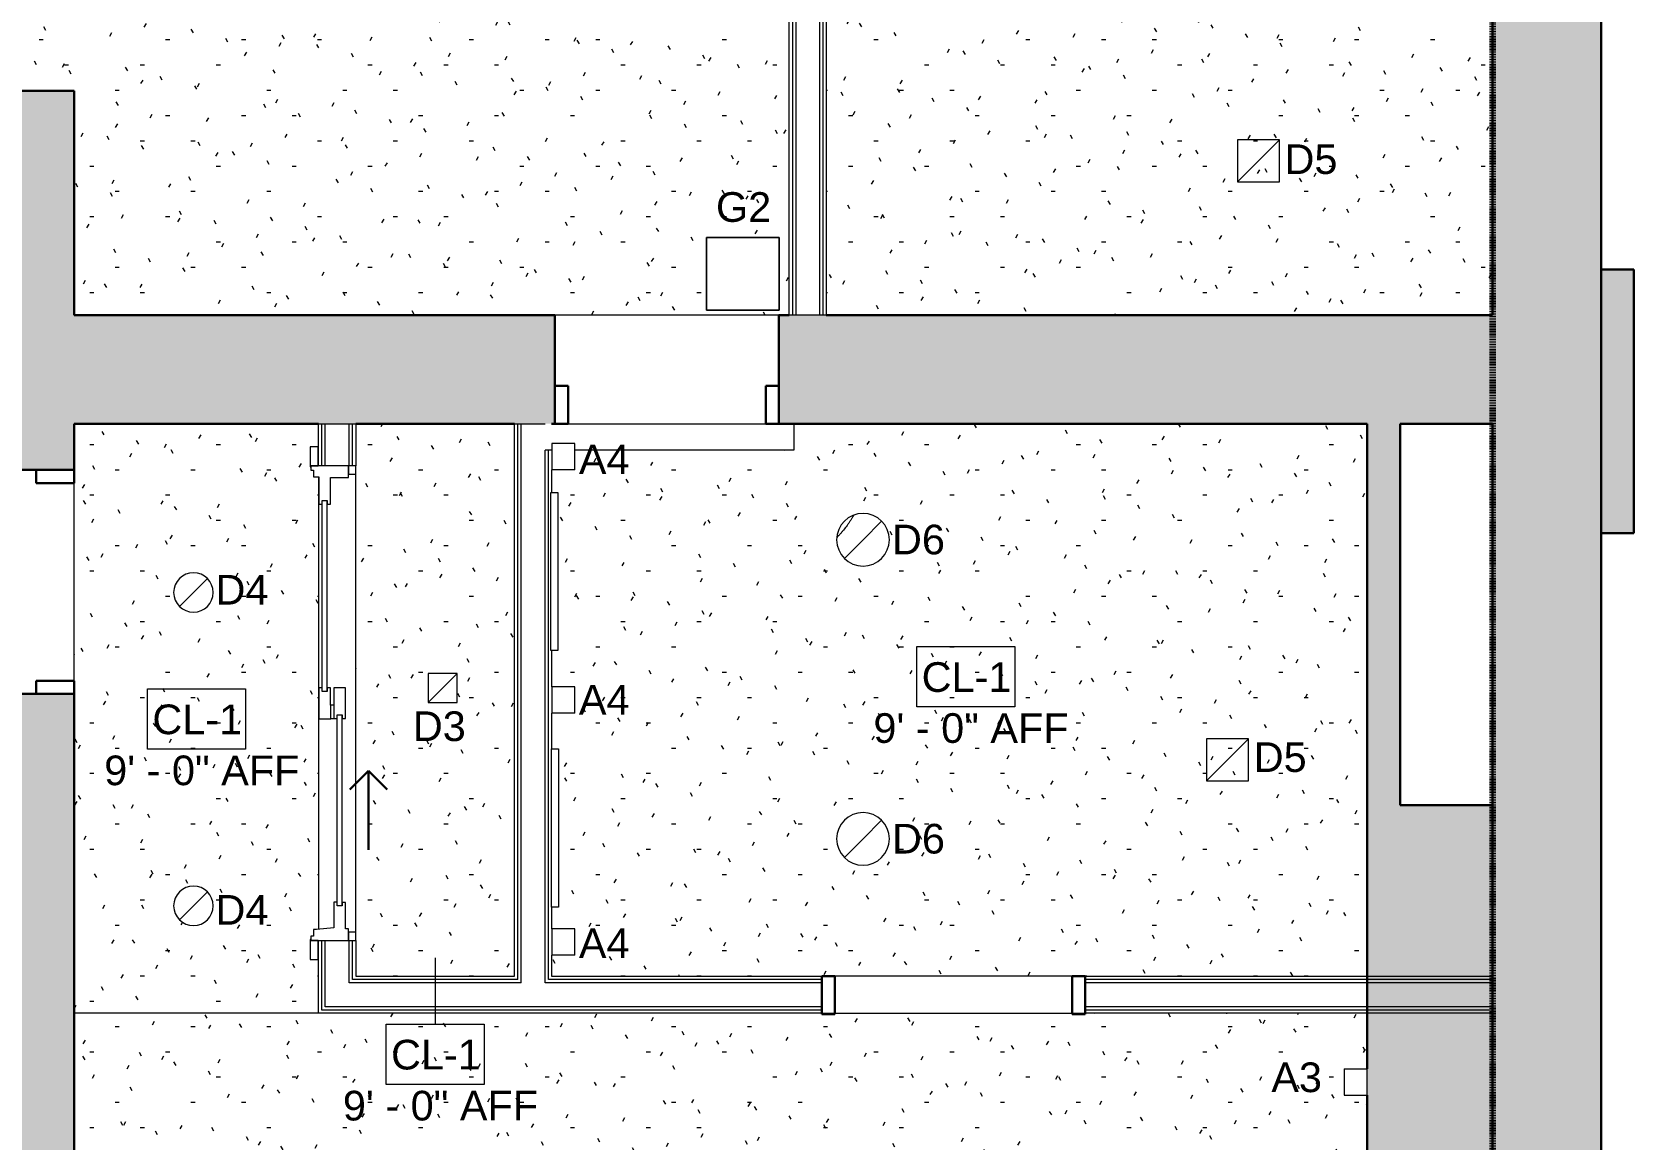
# Model space of a CAD drawing. Header units: inches. Extents: x -1176 to 1507, y -2527 to 978.
# Drawn here: x -219.9 to 23.2, y 205.5 to 373.6 of the extents above; entities that cross this region are included whole.
import ezdxf

# ---------------------------------------------------------------- set-up
doc = ezdxf.new("R2010")
doc.units = ezdxf.units.IN
doc.header["$MEASUREMENT"] = 0
doc.linetypes.add('Dash', pattern=[0.25, 0.125, -0.125])
for name, color, linetype, lineweight in [('A-ANNO-MATC', 214, 'Dash', 140), ('A-CLNG', 13, 'Continuous', 18), ('A-CLNG-IDEN', 151, 'Continuous', 9), ('A-CLNG-PATT', 13, 'Continuous', 18), ('A-DETL-GENF', 92, 'Continuous', 18), ('A-DOOR', 31, 'Continuous', 18), ('A-DOOR-FRAM', 31, 'Continuous', 30), ('A-DOOR-GLAZ', 31, 'Continuous', 9), ('A-DOOR-OPNG', 31, 'Continuous', 30), ('A-WALL', 113, 'Continuous', 18), ('A-WALL-PATT', 111, 'Continuous', 18), ('E-LITE-EQPM', 33, 'Continuous', 9), ('E-LITE-EQPM-IDEN', 33, 'Continuous', 9), ('I-WALL', 2, 'Continuous', 18), ('P-SANR-FIXT', 6, 'Continuous', 9), ('Q-SPCQ', 91, 'Continuous', 9)]:
    doc.layers.add(name, color=color, linetype=linetype, lineweight=lineweight)
doc.styles.add('Arial', font='arial.ttf', dxfattribs={"height": 4.5})
doc.styles.add('Swis721 Lt BT', font='swissl.ttf', dxfattribs={"height": 4.5})
pattern_1 = [(0, (0, 0), (15.36, 3.84), [0.634, -10.886, 0.634, -10.886, -61.44]), (0, (0, 0), (15.36, 3.84), [-23.04, 0.634, -22.406, 0.634, -10.886, -26.88]), (0, (0, 0), (15.36, 3.84), [-57.6, 0.634, -7.046, 0.634, -18.566]), (120, (5.76, 1.92), (-11.005538, 11.38215), [0.634, -10.886, 0.634, -10.886, -61.44]), (120, (5.76, 1.92), (-11.005538, 11.38215), [-23.04, 0.634, -22.406, 0.634, -10.886, -26.88]), (120, (5.76, 1.92), (-11.005538, 11.38215), [-57.6, 0.634, -7.046, 0.634, -18.566]), (240, (7.68, 9.6), (-4.354462, -15.22215), [0.634, -10.886, 0.634, -10.886, -61.44]), (240, (7.68, 9.6), (-4.354462, -15.22215), [-23.04, 0.634, -22.406, 0.634, -10.886, -26.88]), (240, (7.68, 9.6), (-4.354462, -15.22215), [-57.6, 0.634, -7.046, 0.634, -18.566])]

# ---------------------------------------------------------------- blocks, each defined once
blk = doc.blocks.new('Single Flush - D2 2_6_ X 8_-8253017-2nd Floor RCP')
at = {"layer": 'A-DOOR-FRAM', "color": 8}
for p, q in [((-17, 1.25), (-17, 7)), ((-17, 7), (-15, 7)), ((-15, 1.25), (-15, 7)), ((15.000004, 1.25), (15.000004, 7)), ((15.000004, 7), (17.000004, 7)), ((17.000004, 1.25), (17.000004, 7)), ((-17, 1.25), (-15, 1.25)), ((15.000004, 1.25), (17.000004, 1.25))]:
    blk.add_line(p, q, dxfattribs=at)
blk = doc.blocks.new('Single Flush - D2 2_6_ X 8_-8253018-2nd Floor RCP')
at = {"layer": 'A-DOOR-FRAM', "color": 8}
for p, q in [((-17, 2.5), (-17, 8.25)), ((-17, 8.25), (-15, 8.25)), ((-15, 2.5), (-15, 8.25)), ((15.000004, 2.5), (15.000004, 8.25)), ((15.000004, 8.25), (17.000004, 8.25)), ((17.000004, 2.5), (17.000004, 8.25)), ((-17, 2.5), (-15, 2.5)), ((15.000004, 2.5), (17.000004, 2.5))]:
    blk.add_line(p, q, dxfattribs=at)
blk = doc.blocks.new('Door-Sliding-JELD-WEN-2_Panel-Stationary_Active-Wide_Stile-EpicVue - D6 6_ X 8_-8222146-2nd Floor RCP')
at = {"layer": 'A-DETL-GENF', "lineweight": 9}
for p, q in [((-35.86, 4.12), (-38.91, 4.12)), ((-38.91, 4.12), (-38.91, 2.86)), ((-38.91, 2.86), (-36, 2.86)), ((-36, 2.86), (-36, 4.04)), ((-36, 4.04), (-35.86, 4.04)), ((-35.34, 4.01), (-36, 4.01)), ((-36, 4.01), (-36, -1.74)), ((-35.86, 4.04), (-35.86, 4.12)), ((-35.34, 3.61), (-35.34, 4.01)), ((-34.34, 3.61), (-35.34, 3.61)), ((-34.34, 3.12), (-34.34, 3.61)), ((-34.11, 0.52), (-34.34, 3.12)), ((2.32, 2.8), (-2.37, 2.8)), ((-2.37, 2.8), (-2.37, 0.96)), ((2.32, 2.29), (2.32, 2.8)), ((30.2, 2.8), (30.2, 2.29)), ((34.33, 2.8), (30.2, 2.8)), ((35.34, 3.61), (34.33, 3.61)), ((34.33, 3.61), (34.33, 2.8)), ((36, 4.01), (35.34, 4.01)), ((35.34, 4.01), (35.34, 3.61)), ((35.86, 4.12), (35.86, 4.04)), ((38.91, 4.12), (35.86, 4.12)), ((35.86, 4.04), (36, 4.04)), ((36, 4.04), (36, 2.86)), ((36, -1.74), (36, 4.01)), ((36, 2.86), (38.91, 2.86)), ((38.91, 2.86), (38.91, 4.12)), ((-30.21, 0.52), (-34.11, 0.52)), ((-30.75, -0.74), (-30.75, 0.01)), ((-30.75, 0.01), (-30.21, 0.01)), ((-30.21, 0.01), (-30.21, 0.52)), ((-2.37, 0.96), (-2.32, 0.96)), ((-0.28, 1.01), (-2.32, 1.01)), ((-2.32, 1.01), (-2.32, 0.96)), ((-2.32, 0.96), (-2.32, 0.01)), ((-0.28, 0.52), (-2.32, 0.52)), ((-2.32, 0.01), (-1.78, 0.01)), ((-1.78, 0.01), (-1.78, -0.74)), ((-0.28, 0.52), (-0.28, 1.01)), ((-0.28, 1.01), (2.31, 1.01)), ((2.31, 0.52), (-0.28, 0.52)), ((1.78, 1.54), (1.78, 2.29)), ((1.78, 2.29), (2.32, 2.29)), ((2.31, 1.54), (1.78, 1.54)), ((2.31, 1.01), (2.31, 1.54)), ((2.31, -1.27), (2.31, 0.52)), ((30.2, 2.29), (30.75, 2.29)), ((30.75, 1.54), (30.21, 1.54)), ((30.21, 1.54), (30.21, 1.01)), ((30.21, 1.01), (34.25, 1.01)), ((30.75, 2.29), (30.75, 1.54)), ((34.25, 1.01), (34.25, -1.74)), ((-36, -1.74), (-34.25, -1.74)), ((-34.25, -1.74), (-34.25, -1.27)), ((-34.25, -1.27), (-30.22, -1.27)), ((-30.22, -0.74), (-30.75, -0.74)), ((-30.22, -1.27), (-30.22, -0.74)), ((-1.78, -0.74), (-2.31, -0.74)), ((-2.31, -0.74), (-2.31, -1.27)), ((-2.31, -1.27), (2.31, -1.27)), ((34.25, -1.74), (36, -1.74))]:
    blk.add_line(p, q, dxfattribs=at)
at = {"layer": 'A-DOOR-FRAM', "lineweight": 9}
for p, q in [((-34.75, -1.74), (-36, -1.74)), ((-36, -1.74), (-36, -2.81)), ((-34.75, -2.81), (-34.75, -1.74)), ((34.75, -1.74), (34.75, -2.81)), ((36, -1.74), (34.75, -1.74)), ((36, -2.81), (36, -1.74)), ((-36, -2.81), (-34.75, -2.81)), ((34.75, -2.81), (36, -2.81))]:
    blk.add_line(p, q, dxfattribs=at)
at = {"layer": 'A-DOOR-GLAZ'}
for p, q in [((-30.75, 0.01), (-1.78, 0.01)), ((1.78, 2.29), (30.75, 2.29)), ((1.78, 1.54), (30.75, 1.54)), ((-30.75, -0.74), (-1.78, -0.74))]:
    blk.add_line(p, q, dxfattribs=at)
at = {"layer": 'A-DOOR-OPNG'}
for p, q in [((-13.1, -1.92), (-10.27, -4.75)), ((-10.27, -4.75), (-22.27, -4.75)), ((-13.1, -7.58), (-10.27, -4.75))]:
    blk.add_line(p, q, dxfattribs=at)
blk = doc.blocks.new('Single Flush - D2 3_ X 8_-8252890-2nd Floor RCP')
at = {"layer": 'A-DOOR-FRAM'}
for p, q in [((-20, -2.9375), (-20, 2.8125)), ((-20, 2.8125), (-18, 2.8125)), ((-18, -2.9375), (-18, 2.8125)), ((18.000004, -2.9375), (18.000004, 2.8125)), ((18.000004, 2.8125), (20.000004, 2.8125)), ((20.000004, -2.9375), (20.000004, 2.8125)), ((-20, -2.9375), (-18, -2.9375)), ((18.000004, -2.9375), (20.000004, -2.9375))]:
    blk.add_line(p, q, dxfattribs=at)
blk = doc.blocks.new('Sconce Light - Sphere - Bedside Sconce-8114783-2nd Floor RCP')
at = {"layer": 'E-LITE-EQPM'}
for p, q in [((0, 13), (-2, 13)), ((-2, 13), (-2, 9.5)), ((2, 13), (0, 13)), ((2, 13), (2, 9.5)), ((-2, 9.5), (0, 9.5)), ((0, 9.5), (2, 9.5))]:
    blk.add_line(p, q, dxfattribs=at)
blk = doc.blocks.new('Lighting_Pendants_Elesi-Luce_Quid_02820 - Quid_02820-7182509-2nd Floor RCP')
at = {"layer": 'A-DETL-GENF', "lineweight": 9}
for p, q in [((5.51, 5.51), (-5.51, 5.51)), ((-5.51, 5.51), (-5.51, -5.51)), ((-5.51, -5.51), (-5.51, 5.51)), ((-5.51, 5.51), (5.51, 5.51)), ((5.51, -5.51), (5.51, 5.51)), ((5.51, 5.51), (5.51, -5.51)), ((-5.51, -5.51), (5.51, -5.51)), ((5.51, -5.51), (-5.51, -5.51))]:
    blk.add_line(p, q, dxfattribs=at)
blk = doc.blocks.new('L-Recessed Circular - Downlight - 8_-7245237-2nd Floor RCP')
at = {"layer": 'E-LITE-EQPM'}
for q in [(2.83, 2.83), (-2.83, -2.83)]:
    blk.add_line((0, 0), q, dxfattribs=at)
for start, end in [(360, 180), (180, 360)]:
    blk.add_arc((0, 0), 4, start, end, dxfattribs=at)
blk = doc.blocks.new('Sconce Light - Sphere - 60W - 120V-7960182-2nd Floor RCP')
at = {"layer": 'E-LITE-EQPM'}
for p, q in [((0, 6.3125), (-2, 6.3125)), ((-2, 6.3125), (-2, 2.8125)), ((2, 6.3125), (0, 6.3125)), ((2, 6.3125), (2, 2.8125)), ((-2, 2.8125), (0, 2.8125)), ((0, 2.8125), (2, 2.8125))]:
    blk.add_line(p, q, dxfattribs=at)
blk = doc.blocks.new('L-Recessed Square Downlight - 6_-4552745-2nd Floor RCP')
at = {"layer": 'E-LITE-EQPM'}
for p, q in [((-3.1875, -3.1875), (-3.1875, 3.1875)), ((-3.1875, 3.1875), (3.1875, 3.1875)), ((-3.1875, 3.1875), (3.1875, -3.1875)), ((3.1875, 3.1875), (3.1875, -3.1875)), ((3.1875, -3.1875), (-3.1875, -3.1875))]:
    blk.add_line(p, q, dxfattribs=at)
blk = doc.blocks.new('L-Recessed Square Downlight - 4_-4552743-2nd Floor RCP')
at = {"layer": 'E-LITE-EQPM'}
for p, q in [((-2.1875, -2.1875), (-2.1875, 2.1875)), ((-2.1875, 2.1875), (2.1875, 2.1875)), ((-2.1875, 2.1875), (2.1875, -2.1875)), ((2.1875, 2.1875), (2.1875, -2.1875)), ((2.1875, -2.1875), (-2.1875, -2.1875))]:
    blk.add_line(p, q, dxfattribs=at)
blk = doc.blocks.new('L-Recessed Circular - Downlight - 6_-7313291-2nd Floor RCP')
at = {"layer": 'E-LITE-EQPM'}
for q in [(-2.12, -2.12), (2.12, 2.12)]:
    blk.add_line((0, 0), q, dxfattribs=at)
for start, end in [(360, 180), (180, 360)]:
    blk.add_arc((0, 0), 3, start, end, dxfattribs=at)
blk = doc.blocks.new('downloadobjectfile_id_236f7131-f753-4b41-a4ac-6b6cf5932f67 - Bath tub-V9-2nd Floor RCP')
at = {"layer": 'P-SANR-FIXT'}
blk.add_open_spline([(20.87, 12.42), (20.91, 12.4), (21.07, 12.3), (21.36, 12.12), (21.72, 11.88), (22.09, 11.64), (22.57, 11.3), (23.03, 10.94), (23.47, 10.57), (23.85, 10.24), (24.1, 10), (24.24, 9.85)], degree=3, knots=[-0.19711139, -0.19711139, -0.19711139, -0.19711139, -0.19512195, -0.18902439, -0.18292683, -0.17682927, -0.17073171, -0.15853659, -0.15243902, -0.14634146, -0.1370743, -0.1370743, -0.1370743, -0.1370743], dxfattribs=at)
blk = doc.blocks.new('Mirror87 - Mirror-8081719-2nd Floor RCP')
at = {"layer": 'Q-SPCQ'}
for p, q in [((-999.23, -999.74), (-999.23, -998.65)), ((-999.23, -998.65), (-975.23, -998.65)), ((-975.23, -998.65), (-975.23, -999.74)), ((-975.23, -999.74), (-999.23, -999.74))]:
    blk.add_line(p, q, dxfattribs=at)
blk = doc.blocks.new('Mirror88 - Mirror-8081733-2nd Floor RCP')
at = {"layer": 'Q-SPCQ'}
for p, q in [((-999.23, -999.74), (-999.23, -998.65)), ((-999.23, -998.65), (-975.23, -998.65)), ((-975.23, -998.65), (-975.23, -999.74)), ((-975.23, -999.74), (-999.23, -999.74))]:
    blk.add_line(p, q, dxfattribs=at)

msp = doc.modelspace()

# ---------------------------------------------------------------- hatches: boundary and pattern name
at = {"layer": 'A-CLNG-PATT'}
h = msp.add_hatch(dxfattribs=at)
h.set_pattern_fill('FP_2', color=256, style=0, pattern_type=2)
h.set_pattern_definition(pattern_1)
h.paths.add_polyline_path([(-105.01, 330.68), (-105.01, 543.68), (-119.18, 543.68), (-119.18, 540.18), (-123.18, 540.18), (-123.18, 543.68), (-208.18, 543.68), (-208.18, 540.18), (-212.18, 540.18), (-212.18, 543.68), (-344.82, 543.68), (-344.82, 447.18), (-314.96, 447.18), (-314.96, 433), (-314.91, 433), (-314.91, 435.9), (-313.65, 435.9), (-313.65, 432.86), (-313.73, 432.86), (-313.73, 433), (-313.77, 433), (-313.77, 432.33), (-314.16, 432.33), (-314.16, 431.33), (-314.76, 431.32), (-314.96, 431.3), (-314.96, 374.66), (-314.16, 374.66), (-314.16, 373.66), (-313.76, 373.66), (-313.76, 373), (-313.73, 373), (-313.73, 373.14), (-313.65, 373.14), (-313.65, 370.09), (-314.91, 370.09), (-314.91, 373), (-314.96, 373), (-314.96, 364.68), (-213.57, 364.68), (-213.57, 330.68), (-106.57, 330.68)], flags=0)
h.paths.add_polyline_path([(-106.56, 331.41), (-117.58, 331.41), (-117.58, 342.43), (-106.56, 342.43), (-106.56, 332.12)], flags=0)
h.paths.add_polyline_path([(-284.87, 406.43), (-285.65, 406.54), (-286.37, 406.84), (-286.99, 407.31), (-287.47, 407.93), (-287.77, 408.66), (-287.87, 409.43), (-287.77, 410.21), (-287.47, 410.93), (-286.99, 411.55), (-286.37, 412.03), (-285.65, 412.33), (-284.87, 412.43), (-284.09, 412.33), (-283.37, 412.03), (-282.75, 411.55), (-282.27, 410.93), (-281.97, 410.21), (-281.87, 409.43), (-281.97, 408.66), (-282.27, 407.93), (-282.75, 407.31), (-283.37, 406.84), (-284.09, 406.54)], flags=0)
h.paths.add_polyline_path([(-164.97, 406.43), (-165.74, 406.54), (-166.47, 406.84), (-167.09, 407.31), (-167.56, 407.93), (-167.86, 408.66), (-167.97, 409.43), (-167.86, 410.21), (-167.56, 410.93), (-167.09, 411.55), (-166.47, 412.03), (-165.74, 412.33), (-164.97, 412.43), (-164.19, 412.33), (-163.47, 412.03), (-162.84, 411.55), (-162.37, 410.93), (-162.07, 410.21), (-161.97, 409.43), (-162.07, 408.66), (-162.37, 407.93), (-162.84, 407.31), (-163.47, 406.84), (-164.19, 406.54)], flags=0)
h.paths.add_polyline_path([(-224.95, 434.09), (-225.66, 434.32), (-226.1, 434.92), (-226.1, 435.67), (-225.66, 436.27), (-225.45, 436.34), (-225.45, 452.32), (-233.06, 439.14), (-232.91, 438.98), (-232.85, 438.21), (-233.2, 437.59), (-233.88, 437.29), (-234.61, 437.44), (-235.11, 438), (-235.18, 438.77), (-234.82, 439.38), (-234.14, 439.69), (-233.92, 439.64), (-226.31, 452.82), (-240.15, 444.83), (-240.1, 444.61), (-240.41, 443.93), (-241.05, 443.56), (-241.79, 443.64), (-242.35, 444.14), (-242.5, 444.87), (-242.2, 445.55), (-241.55, 445.92), (-240.81, 445.84), (-240.65, 445.7), (-227.29, 453.41), (-227.29, 453.68), (-242.03, 453.68), (-242.1, 453.47), (-242.7, 453.04), (-243.45, 453.04), (-244.05, 453.47), (-244.28, 454.18), (-244.05, 454.89), (-243.45, 455.33), (-242.7, 455.33), (-242.1, 454.89), (-242.03, 454.68), (-226.81, 454.68), (-240.66, 462.66), (-240.81, 462.52), (-241.58, 462.46), (-242.2, 462.82), (-242.5, 463.5), (-242.35, 464.23), (-241.79, 464.73), (-241.02, 464.79), (-240.41, 464.43), (-240.1, 463.75), (-240.15, 463.54), (-226.31, 455.55), (-233.92, 468.73), (-234.14, 468.68), (-234.82, 468.98), (-235.19, 469.63), (-235.11, 470.37), (-234.61, 470.93), (-233.88, 471.08), (-233.2, 470.78), (-232.83, 470.13), (-232.91, 469.39), (-233.06, 469.23), (-225.45, 456.05), (-225.45, 472.02), (-225.66, 472.09), (-226.1, 472.7), (-226.1, 473.44), (-225.66, 474.05), (-224.95, 474.28), (-224.24, 474.05), (-223.8, 473.44), (-223.8, 472.69), (-224.24, 472.09), (-224.45, 472.02), (-224.45, 456.05), (-216.84, 469.23), (-216.99, 469.39), (-217.05, 470.16), (-216.69, 470.78), (-216.01, 471.08), (-215.28, 470.93), (-214.78, 470.37), (-214.72, 469.6), (-215.08, 468.98), (-215.76, 468.68), (-215.98, 468.73), (-223.58, 455.55), (-209.75, 463.54), (-209.79, 463.75), (-209.49, 464.43), (-208.84, 464.81), (-208.1, 464.73), (-207.55, 464.23), (-207.39, 463.5), (-207.7, 462.82), (-208.34, 462.45), (-209.08, 462.52), (-209.25, 462.67), (-223.08, 454.68), (-207.87, 454.68), (-207.8, 454.89), (-207.2, 455.33), (-206.45, 455.33), (-205.85, 454.89), (-205.62, 454.18), (-205.85, 453.47), (-206.45, 453.04), (-207.2, 453.04), (-207.8, 453.47), (-207.87, 453.68), (-223.08, 453.68), (-209.23, 445.71), (-209.08, 445.84), (-208.31, 445.91), (-207.7, 445.55), (-207.39, 444.87), (-207.55, 444.14), (-208.1, 443.64), (-208.87, 443.58), (-209.49, 443.93), (-209.79, 444.61), (-209.75, 444.83), (-223.58, 452.82), (-215.98, 439.64), (-215.76, 439.69), (-215.08, 439.38), (-214.7, 438.74), (-214.78, 438), (-215.28, 437.44), (-216.01, 437.29), (-216.69, 437.59), (-217.07, 438.24), (-216.99, 438.98), (-216.84, 439.14), (-224.45, 452.32), (-224.45, 436.34), (-224.24, 436.27), (-223.8, 435.67), (-223.8, 434.92), (-224.24, 434.32), (-224.82, 434.13)], flags=0)
h.paths.add_polyline_path([(-227.29, 453.41), (-226.81, 453.68), (-227.29, 453.68)], flags=0)
h.paths.add_polyline_path([(-164.97, 495.93), (-165.74, 496.04), (-166.47, 496.34), (-167.09, 496.81), (-167.56, 497.43), (-167.86, 498.16), (-167.97, 498.93), (-167.86, 499.71), (-167.56, 500.43), (-167.09, 501.05), (-166.47, 501.53), (-165.74, 501.83), (-164.97, 501.93), (-164.19, 501.83), (-163.47, 501.53), (-162.84, 501.05), (-162.37, 500.43), (-162.07, 499.71), (-161.97, 498.93), (-162.07, 498.16), (-162.37, 497.43), (-162.84, 496.81), (-163.47, 496.34), (-164.19, 496.04)], flags=0)
h.paths.add_polyline_path([(-284.87, 495.93), (-285.65, 496.04), (-286.37, 496.34), (-286.99, 496.81), (-287.47, 497.43), (-287.77, 498.16), (-287.87, 498.93), (-287.77, 499.71), (-287.47, 500.43), (-286.99, 501.05), (-286.37, 501.53), (-285.65, 501.83), (-284.87, 501.93), (-284.09, 501.83), (-283.37, 501.53), (-282.75, 501.05), (-282.27, 500.43), (-281.97, 499.71), (-281.87, 498.93), (-281.97, 498.16), (-282.27, 497.43), (-282.75, 496.81), (-283.37, 496.34), (-284.09, 496.04)], flags=0)
h.paths.add_polyline_path([(-336.1, 529.76), (-336.55, 529.82), (-336.77, 529.82), (-336.89, 529.87), (-337.12, 529.9), (-338.07, 530.29), (-338.88, 530.92), (-339.51, 531.73), (-339.9, 532.68), (-340.04, 533.7), (-339.9, 534.72), (-339.51, 535.67), (-338.88, 536.48), (-338.06, 537.11), (-337.12, 537.5), (-336.86, 537.55), (-336.72, 537.58), (-336.54, 537.58), (-336.28, 537.61), (-336.28, 539.81), (-336.23, 539.89), (-336.14, 539.94), (-336.04, 539.94), (-335.95, 539.89), (-335.9, 539.81), (-335.89, 539.75), (-335.89, 537.61), (-335.6, 537.58), (-335.4, 537.58), (-335.27, 537.53), (-335.08, 537.5), (-334.11, 537.1), (-333.98, 536.99), (-333.32, 536.48), (-333.21, 536.35), (-333.07, 536.23), (-332.92, 535.96), (-332.69, 535.67), (-332.55, 535.33), (-332.38, 535.02), (-332.35, 534.85), (-332.29, 534.65), (-332.16, 533.62), (-332.2, 533.4), (-332.3, 532.68), (-332.35, 532.54), (-332.39, 532.35), (-332.55, 532.07), (-332.69, 531.73), (-332.92, 531.44), (-333.07, 531.17), (-333.21, 531.05), (-333.32, 530.92), (-334.12, 530.29), (-334.49, 530.14), (-335.08, 529.9), (-335.27, 529.87), (-335.4, 529.82), (-335.65, 529.82)], flags=0)
h.paths.add_polyline_path([(-301.47, 530.17), (-301.47, 541.2), (-290.45, 541.2), (-290.45, 530.17), (-293.68, 530.17)], flags=0)
h = msp.add_hatch(dxfattribs=at)
h.set_pattern_fill('FP_2', color=256, style=0, pattern_type=2)
h.set_pattern_definition(pattern_1)
h.paths.add_polyline_path([(-13.87, 330.68), (1.72, 330.68), (1.72, 378.17), (-69.51, 378.17), (-69.51, 379.17), (1.72, 379.17), (1.72, 379.93), (-1.78, 379.93), (-1.78, 383.93), (1.72, 383.93), (1.72, 397.18), (0.9, 397.18), (0.9, 416.18), (1.72, 416.18), (1.72, 427.68), (-1.78, 427.68), (-1.78, 431.68), (1.72, 431.68), (1.72, 440.18), (0.9, 440.18), (0.9, 459.18), (1.72, 459.18), (1.72, 472.68), (-1.78, 472.68), (-1.78, 476.68), (1.72, 476.68), (1.72, 477.68), (-99.39, 477.68), (-99.39, 330.68), (-17.28, 330.68)], flags=0)
h.paths.add_polyline_path([(-61.29, 393.28), (-62.32, 393.42), (-63.29, 393.82), (-64.11, 394.45), (-64.75, 395.28), (-65.15, 396.25), (-65.29, 397.28), (-65.15, 398.32), (-64.75, 399.28), (-64.11, 400.11), (-63.29, 400.75), (-62.32, 401.15), (-61.29, 401.28), (-60.25, 401.15), (-59.29, 400.75), (-58.46, 400.11), (-57.82, 399.28), (-57.42, 398.32), (-57.29, 397.28), (-57.42, 396.25), (-57.82, 395.28), (-58.46, 394.45), (-59.29, 393.82), (-60.25, 393.42), (-60.51, 393.38)], flags=0)
h.paths.add_polyline_path([(-61.29, 438.68), (-62.32, 438.82), (-63.29, 439.22), (-64.11, 439.86), (-64.75, 440.68), (-65.15, 441.65), (-65.29, 442.68), (-65.15, 443.72), (-64.75, 444.68), (-64.11, 445.51), (-63.29, 446.15), (-62.32, 446.55), (-61.29, 446.68), (-60.25, 446.55), (-59.29, 446.15), (-58.46, 445.51), (-57.82, 444.68), (-57.42, 443.72), (-57.29, 442.68), (-57.42, 441.65), (-57.82, 440.68), (-58.46, 439.86), (-59.29, 439.22), (-60.25, 438.82), (-60.51, 438.79)], flags=0)
h = msp.add_hatch(dxfattribs=at)
h.set_pattern_fill('FP_2', color=256, style=0, pattern_type=2)
h.set_pattern_definition(pattern_1)
h.paths.add_polyline_path([(-200.41, 224.71), (-176.45, 224.71), (-176.45, 235.77), (-176.49, 235.77), (-176.49, 232.87), (-177.75, 232.87), (-177.75, 235.91), (-177.67, 235.91), (-177.67, 235.77), (-177.64, 235.77), (-177.64, 236.44), (-177.24, 236.44), (-177.24, 237.44), (-176.76, 237.44), (-176.45, 237.46), (-176.45, 306.11), (-177.25, 306.11), (-177.25, 307.11), (-177.64, 307.11), (-177.64, 307.77), (-177.67, 307.77), (-177.67, 307.63), (-177.75, 307.63), (-177.75, 310.68), (-176.49, 310.68), (-176.49, 307.77), (-176.45, 307.77), (-176.45, 314.18), (-213.57, 314.18), (-213.57, 224.71)], flags=0)
h.paths.add_polyline_path([(-195.45, 238.02), (-196.22, 238.12), (-196.95, 238.42), (-197.57, 238.9), (-198.04, 239.52), (-198.34, 240.24), (-198.45, 241.02), (-198.34, 241.8), (-198.04, 242.52), (-197.57, 243.14), (-196.95, 243.62), (-196.22, 243.92), (-195.45, 244.02), (-194.67, 243.92), (-193.95, 243.62), (-193.32, 243.14), (-192.85, 242.52), (-192.55, 241.8), (-192.45, 241.02), (-192.55, 240.24), (-192.85, 239.52), (-193.32, 238.9), (-193.95, 238.42), (-194.67, 238.12)], flags=0)
h.paths.add_polyline_path([(-195.45, 285.58), (-196.22, 285.68), (-196.95, 285.98), (-197.57, 286.46), (-198.04, 287.08), (-198.34, 287.8), (-198.45, 288.58), (-198.34, 289.36), (-198.04, 290.08), (-197.57, 290.7), (-196.95, 291.18), (-196.22, 291.48), (-195.45, 291.58), (-194.67, 291.48), (-193.95, 291.18), (-193.32, 290.7), (-192.85, 290.08), (-192.55, 289.36), (-192.45, 288.58), (-192.55, 287.8), (-192.85, 287.08), (-193.32, 286.46), (-193.95, 285.98), (-194.67, 285.68)], flags=0)
h = msp.add_hatch(dxfattribs=at)
h.set_pattern_fill('FP_2', color=256, style=0, pattern_type=2)
h.set_pattern_definition(pattern_1)
h.paths.add_polyline_path([(-166.17, 230.34), (-146.7, 230.34), (-146.7, 314.18), (-170.82, 314.18), (-170.82, 230.34)], flags=0)
h = msp.add_hatch(dxfattribs=at)
h.set_pattern_fill('FP_2', color=256, style=0, pattern_type=2)
h.set_pattern_definition(pattern_1)
h.paths.add_polyline_path([(-60.51, 230.34), (-17.28, 230.34), (-17.28, 314.18), (-104.32, 314.18), (-104.32, 310.18), (-137.57, 310.18), (-137.57, 307.18), (-141.07, 307.18), (-141.07, 303.76), (-140.11, 303.76), (-140.11, 279.76), (-141.07, 279.76), (-141.07, 274.26), (-137.57, 274.26), (-137.57, 270.26), (-141.07, 270.26), (-141.07, 264.83), (-140.01, 264.83), (-140.01, 240.83), (-141.07, 240.83), (-141.07, 237.52), (-137.57, 237.52), (-137.57, 233.52), (-141.07, 233.52), (-141.07, 230.34), (-100.07, 230.34)], flags=0)
h.paths.add_polyline_path([(-93.81, 247.18), (-94.84, 247.32), (-95.81, 247.72), (-96.64, 248.35), (-97.27, 249.18), (-97.67, 250.15), (-97.81, 251.18), (-97.67, 252.22), (-97.27, 253.18), (-96.64, 254.01), (-95.81, 254.65), (-94.84, 255.05), (-93.81, 255.18), (-92.77, 255.05), (-91.81, 254.65), (-90.98, 254.01), (-90.35, 253.18), (-89.95, 252.22), (-89.81, 251.18), (-89.95, 250.15), (-90.35, 249.18), (-90.98, 248.35), (-91.81, 247.72), (-92.77, 247.32)], flags=0)
h.paths.add_polyline_path([(-93.81, 292.58), (-94.84, 292.72), (-95.81, 293.12), (-96.64, 293.76), (-97.27, 294.58), (-97.67, 295.55), (-97.81, 296.58), (-97.67, 297.62), (-97.27, 298.58), (-96.64, 299.41), (-95.81, 300.05), (-94.84, 300.45), (-93.81, 300.58), (-92.77, 300.45), (-91.81, 300.05), (-90.98, 299.41), (-90.35, 298.58), (-89.95, 297.62), (-89.81, 296.58), (-89.95, 295.55), (-90.35, 294.58), (-90.98, 293.76), (-91.81, 293.12), (-92.77, 292.72)], flags=0)
h = msp.add_hatch(dxfattribs=at)
h.set_pattern_fill('FP_2', color=256, style=0, pattern_type=2)
h.set_pattern_definition(pattern_1)
h.paths.add_polyline_path([(-213.57, 106.47), (-17.28, 106.47), (-17.28, 117.47), (-20.78, 117.47), (-20.78, 121.47), (-17.28, 121.47), (-17.28, 212.29), (-20.78, 212.29), (-20.78, 216.29), (-17.28, 216.29), (-17.28, 224.71), (-213.57, 224.71), (-213.57, 122.96)], flags=0)
h.paths.add_polyline_path([(-200.41, 108.2), (-210.08, 108.2), (-210.08, 119.22), (-199.06, 119.22), (-199.06, 108.2)], flags=0)
h.paths.add_polyline_path([(-164.5, 133.03), (-165.28, 133.13), (-166, 133.43), (-166.62, 133.91), (-167.1, 134.53), (-167.4, 135.25), (-167.5, 136.03), (-167.4, 136.8), (-167.1, 137.53), (-166.62, 138.15), (-166, 138.63), (-165.28, 138.93), (-164.5, 139.03), (-163.72, 138.93), (-163, 138.63), (-162.38, 138.15), (-161.9, 137.53), (-161.6, 136.8), (-161.5, 136.03), (-161.6, 135.25), (-161.9, 134.53), (-162.38, 133.91), (-163, 133.43), (-163.72, 133.13)], flags=0)
h.paths.add_polyline_path([(-66.36, 133.03), (-67.13, 133.13), (-67.86, 133.43), (-68.48, 133.91), (-68.95, 134.53), (-69.25, 135.25), (-69.36, 136.03), (-69.25, 136.8), (-68.95, 137.53), (-68.48, 138.15), (-67.86, 138.63), (-67.13, 138.93), (-66.36, 139.03), (-65.58, 138.93), (-64.86, 138.63), (-64.24, 138.15), (-63.76, 137.53), (-63.46, 136.8), (-63.36, 136.03), (-63.46, 135.25), (-63.76, 134.53), (-64.24, 133.91), (-64.86, 133.43), (-65.58, 133.13)], flags=0)
h.paths.add_polyline_path([(-115.43, 145.5), (-116.14, 145.73), (-116.58, 146.33), (-116.58, 147.08), (-116.14, 147.68), (-115.93, 147.75), (-115.93, 163.72), (-123.53, 150.55), (-123.39, 150.38), (-123.33, 149.61), (-123.68, 149), (-124.36, 148.69), (-125.09, 148.85), (-125.59, 149.4), (-125.65, 150.18), (-125.3, 150.79), (-124.62, 151.09), (-124.4, 151.05), (-116.79, 164.22), (-130.63, 156.24), (-130.58, 156.02), (-130.89, 155.34), (-131.53, 154.97), (-132.27, 155.04), (-132.83, 155.54), (-132.98, 156.27), (-132.68, 156.95), (-132.03, 157.33), (-131.29, 157.25), (-131.13, 157.1), (-117.29, 165.09), (-132.51, 165.09), (-132.58, 164.88), (-133.18, 164.44), (-133.93, 164.44), (-134.53, 164.88), (-134.76, 165.59), (-134.53, 166.3), (-133.93, 166.74), (-133.18, 166.74), (-132.58, 166.3), (-132.51, 166.09), (-117.29, 166.09), (-131.14, 174.06), (-131.29, 173.93), (-132.06, 173.87), (-132.68, 174.22), (-132.98, 174.91), (-132.83, 175.64), (-132.27, 176.13), (-131.5, 176.2), (-130.89, 175.84), (-130.58, 175.16), (-130.63, 174.94), (-116.79, 166.96), (-124.4, 180.13), (-124.63, 180.09), (-125.3, 180.39), (-125.67, 181.03), (-125.59, 181.78), (-125.09, 182.33), (-124.36, 182.49), (-123.68, 182.18), (-123.31, 181.54), (-123.39, 180.79), (-123.53, 180.63), (-115.93, 167.46), (-115.93, 183.43), (-116.14, 183.5), (-116.58, 184.1), (-116.58, 184.85), (-116.14, 185.45), (-115.43, 185.68), (-114.72, 185.45), (-114.28, 184.85), (-114.28, 184.1), (-114.72, 183.5), (-114.93, 183.43), (-114.93, 167.46), (-107.32, 180.63), (-107.47, 180.79), (-107.53, 181.57), (-107.14, 182.2), (-106.49, 182.49), (-105.76, 182.33), (-105.26, 181.78), (-105.2, 181), (-105.56, 180.39), (-106.24, 180.08), (-106.45, 180.13), (-114.06, 166.96), (-100.23, 174.94), (-100.27, 175.16), (-99.97, 175.84), (-99.32, 176.21), (-98.58, 176.13), (-98.03, 175.64), (-97.87, 174.91), (-98.18, 174.22), (-98.82, 173.85), (-99.56, 173.93), (-99.73, 174.08), (-113.56, 166.09), (-98.35, 166.09), (-98.28, 166.3), (-97.68, 166.74), (-96.93, 166.74), (-96.33, 166.3), (-96.1, 165.59), (-96.33, 164.88), (-96.93, 164.44), (-97.68, 164.44), (-98.28, 164.88), (-98.35, 165.09), (-113.56, 165.09), (-99.71, 157.11), (-99.56, 157.25), (-98.79, 157.31), (-98.18, 156.95), (-97.87, 156.27), (-98.03, 155.54), (-98.58, 155.04), (-99.35, 154.98), (-99.97, 155.34), (-100.27, 156.02), (-100.23, 156.24), (-114.06, 164.22), (-106.45, 151.05), (-106.24, 151.09), (-105.56, 150.79), (-105.18, 150.14), (-105.26, 149.4), (-105.76, 148.85), (-106.49, 148.69), (-107.17, 149), (-107.55, 149.64), (-107.47, 150.38), (-107.32, 150.55), (-114.93, 163.72), (-114.93, 147.75), (-114.72, 147.68), (-114.28, 147.08), (-114.28, 146.33), (-114.72, 145.73), (-115.3, 145.54)], flags=0)
h.paths.add_polyline_path([(-66.36, 192.15), (-67.13, 192.25), (-67.86, 192.55), (-68.48, 193.03), (-68.95, 193.65), (-69.25, 194.37), (-69.36, 195.15), (-69.25, 195.93), (-68.95, 196.65), (-68.48, 197.27), (-67.86, 197.75), (-67.13, 198.05), (-66.36, 198.15), (-65.58, 198.05), (-64.86, 197.75), (-64.24, 197.27), (-63.76, 196.65), (-63.46, 195.93), (-63.36, 195.15), (-63.46, 194.37), (-63.76, 193.65), (-64.24, 193.03), (-64.86, 192.55), (-65.58, 192.25)], flags=0)
h.paths.add_polyline_path([(-164.5, 192.15), (-165.28, 192.25), (-166, 192.55), (-166.62, 193.03), (-167.1, 193.65), (-167.4, 194.37), (-167.5, 195.15), (-167.4, 195.93), (-167.1, 196.65), (-166.62, 197.27), (-166, 197.75), (-165.28, 198.05), (-164.5, 198.15), (-163.72, 198.05), (-163, 197.75), (-162.38, 197.27), (-161.9, 196.65), (-161.6, 195.93), (-161.5, 195.15), (-161.6, 194.37), (-161.9, 193.65), (-162.38, 193.03), (-163, 192.55), (-163.72, 192.25)], flags=0)
at = {"layer": 'A-WALL-PATT', "lineweight": 9}
h = msp.add_hatch(color=7, dxfattribs=at)
h.paths.add_polyline_path([(1.72, -1.17), (18.22, -1.17), (18.22, 501.68), (1.72, 501.68), (1.72, 62.35)], flags=0)
h.paths.add_polyline_path([(1.72, 535.68), (18.22, 535.68), (18.22, 814.52), (1.72, 814.52), (1.72, 543.68)], flags=0)
for points in [[(-213.57, 330.68), (-213.57, 364.68), (-227.57, 364.68), (-227.57, 330.68)], [(23.22, 297.59), (23.22, 337.59), (18.22, 337.59), (18.22, 297.59)], [(-12.28, 256.29), (-12.28, 314.18), (-17.28, 314.18), (-17.28, 256.29), (-13.87, 256.29)], [(-17.28, 164.21), (1.72, 164.21), (1.72, 256.29), (-17.28, 256.29), (-17.28, 183.57)]]:
    msp.add_hatch(color=7, dxfattribs=at).paths.add_polyline_path(points, flags=0)
h = msp.add_hatch(color=7, dxfattribs=at)
h.paths.add_polyline_path([(-213.57, 106.47), (-213.57, 273.18), (-227.57, 273.18), (-227.57, 106.47)], flags=0)
h.paths.add_polyline_path([(-213.57, 307.18), (-213.57, 330.68), (-227.57, 330.68), (-227.57, 307.18)], flags=0)
h = msp.add_hatch(color=7, dxfattribs=at)
h.paths.add_polyline_path([(1.72, 314.18), (1.72, 330.68), (-106.57, 330.68), (-106.57, 314.18), (-12.28, 314.18)], flags=0)
h.paths.add_polyline_path([(-140.57, 314.18), (-140.57, 330.68), (-213.57, 330.68), (-213.57, 314.18), (-141.07, 314.18)], flags=0)

# ---------------------------------------------------------------- linework, layer by layer
at = {"layer": 'A-ANNO-MATC'}
msp.add_line((1.72, 857.52), (1.72, -90.48), dxfattribs=at)
at = {"layer": 'A-CLNG'}
msp.add_line((-176.45, 224.71), (-213.57, 224.71), dxfattribs=at)
for centre, radius, start, end in [((-93.81, 296.58), 4, 360, 180), ((-93.81, 296.58), 4, 180, 360), ((-195.45, 288.58), 3, 360, 180), ((-195.45, 288.58), 3, 180, 0), ((-93.81, 251.18), 4, 0, 180), ((-93.81, 251.18), 4, 180, 360), ((-195.45, 241.02), 3, 360, 180), ((-195.45, 241.02), 3, 180, 0)]:
    msp.add_arc(centre, radius, start, end, dxfattribs=at)
at = {"layer": 'A-CLNG-IDEN'}
msp.add_line((-158.76, 233.14), (-158.76, 223.06), dxfattribs=at)
at = {"layer": 'A-CLNG-IDEN', "flags": 128}
for points in [[(-85.66, 280.36), (-70.78, 280.36), (-70.78, 271.23), (-85.66, 271.23)], [(-202.43, 273.94), (-187.55, 273.94), (-187.55, 264.81), (-202.43, 264.81)], [(-166.2, 223.06), (-151.32, 223.06), (-151.32, 213.93), (-166.2, 213.93)]]:
    msp.add_lwpolyline(points, close=True, dxfattribs=at)
at = {"layer": 'A-WALL', "color": 8, "lineweight": 30}
for p, q in [((18.22, 501.68), (18.22, 22.83)), ((1.72, 330.68), (1.72, 379.93)), ((-256.46, 364.68), (-213.57, 364.68)), ((-213.57, 364.68), (-213.57, 330.68)), ((-213.57, 330.68), (-140.57, 330.68)), ((-140.57, 330.68), (-140.57, 314.18)), ((-106.57, 314.18), (-106.57, 330.68)), ((-106.57, 330.68), (-105.01, 330.68)), ((-99.39, 330.68), (1.72, 330.68)), ((-213.57, 314.18), (-213.57, 307.18)), ((-176.45, 314.18), (-213.57, 314.18)), ((-146.7, 314.18), (-170.82, 314.18)), ((-140.57, 314.18), (-141.07, 314.18)), ((-17.28, 314.18), (-106.57, 314.18)), ((1.72, 314.18), (-12.28, 314.18)), ((1.72, 314.18), (1.72, 106.47)), ((-213.57, 307.18), (-227.57, 307.18)), ((-227.57, 273.18), (-213.57, 273.18)), ((-213.57, 273.18), (-213.57, 106.47)), ((-17.28, 216.29), (-17.28, 256.29)), ((-12.28, 256.29), (1.72, 256.29)), ((-17.28, 164.21), (-17.28, 212.29))]:
    msp.add_line(p, q, dxfattribs=at)
at = {"layer": 'A-WALL'}
for p, q in [((-104.51, 422.68), (-104.51, 330.68)), ((-104.01, 422.68), (-104.01, 330.68)), ((-100.39, 422.68), (-100.39, 330.68)), ((-99.89, 422.68), (-99.89, 330.68)), ((-99.39, 330.68), (-105.01, 330.68)), ((-176.45, 314.18), (-170.82, 314.18)), ((-175.95, 307.77), (-175.95, 314.18)), ((-175.45, 307.77), (-175.45, 314.18)), ((-171.82, 307.77), (-171.82, 314.18)), ((-171.32, 307.77), (-171.32, 314.18)), ((-146.7, 314.18), (-142.07, 314.18)), ((-146.2, 229.84), (-146.2, 314.18)), ((-145.7, 229.34), (-145.7, 314.18)), ((-140.57, 314.18), (-106.57, 314.18)), ((-104.32, 314.18), (-104.32, 310.18)), ((-142.07, 229.34), (-142.07, 310.18)), ((-141.07, 310.18), (-142.07, 310.18)), ((-141.57, 229.84), (-141.57, 310.18)), ((-104.32, 310.18), (-137.57, 310.18)), ((-175.95, 225.21), (-175.95, 235.77)), ((-175.45, 225.71), (-175.45, 235.77)), ((-171.82, 229.34), (-171.82, 235.77)), ((-171.32, 229.84), (-171.32, 235.77)), ((-145.7, 229.34), (-171.82, 229.34)), ((-146.2, 229.84), (-171.32, 229.84)), ((-100.07, 229.34), (-142.07, 229.34)), ((-100.07, 229.84), (-141.57, 229.84)), ((1.72, 229.84), (-60.07, 229.84)), ((1.72, 229.34), (-60.07, 229.34)), ((-100.07, 225.21), (-175.95, 225.21)), ((-100.07, 225.71), (-175.45, 225.71)), ((1.72, 225.71), (-60.07, 225.71)), ((1.72, 225.21), (-60.07, 225.21))]:
    msp.add_line(p, q, dxfattribs=at)
at = {"layer": 'A-WALL', "lineweight": 9}
for p, q in [((-106.57, 330.68), (-140.57, 330.68)), ((-213.57, 273.18), (-213.57, 307.18))]:
    msp.add_line(p, q, dxfattribs=at)
at = {"layer": 'I-WALL'}
for p, q in [((-105.01, 330.68), (-105.01, 422.68)), ((-99.39, 422.68), (-99.39, 330.68)), ((-176.45, 307.77), (-176.45, 314.18)), ((-170.82, 314.18), (-170.82, 307.77)), ((-146.7, 230.34), (-146.7, 314.18)), ((-141.07, 307.18), (-141.07, 303.76)), ((-141.07, 279.76), (-141.07, 274.26)), ((-141.07, 270.26), (-141.07, 264.83)), ((-141.07, 240.83), (-141.07, 237.52)), ((-176.45, 224.71), (-176.45, 235.77)), ((-170.82, 235.77), (-170.82, 230.34)), ((-141.07, 233.52), (-141.07, 230.34)), ((-170.82, 230.34), (-146.7, 230.34)), ((-141.07, 230.34), (-100.07, 230.34)), ((-100.07, 230.34), (-100.07, 224.71)), ((-60.07, 230.34), (1.72, 230.34)), ((-60.07, 224.71), (-60.07, 230.34)), ((-100.07, 224.71), (-176.45, 224.71)), ((1.72, 224.71), (-60.07, 224.71))]:
    msp.add_line(p, q, dxfattribs=at)
at = {"layer": 'I-WALL', "color": 8, "lineweight": 30}
for p, q in [((18.22, 337.59), (23.22, 337.59)), ((23.22, 337.59), (23.22, 297.59)), ((-17.28, 256.29), (-17.28, 314.18)), ((-12.28, 314.18), (-12.28, 256.29)), ((23.22, 297.59), (18.22, 297.59))]:
    msp.add_line(p, q, dxfattribs=at)
at = {"layer": 'I-WALL', "lineweight": 9}
for p, q in [((-170.82, 237.02), (-170.82, 306.52)), ((-176.45, 306.11), (-176.45, 237.46)), ((-60.07, 230.34), (-100.07, 230.34)), ((-100.07, 224.71), (-60.07, 224.71))]:
    msp.add_line(p, q, dxfattribs=at)

# ---------------------------------------------------------------- block references
at = {"layer": 'A-DOOR'}
for name, p, rotation in [('Single Flush - D2 2_6_ X 8_-8253018-2nd Floor RCP', (-123.57, 322.43), 180), ('Door-Sliding-JELD-WEN-2_Panel-Stationary_Active-Wide_Stile-EpicVue - D6 6_ X 8_-8222146-2nd Floor RCP', (-173.63, 271.77), 89.99999999999991), ('Single Flush - D2 2_6_ X 8_-8253017-2nd Floor RCP', (-220.57, 290.18), 269.9999999999999)]:
    msp.add_blockref(name, p, dxfattribs=dict(at, rotation=rotation))
msp.add_blockref('Single Flush - D2 3_ X 8_-8252890-2nd Floor RCP', (-80.07, 227.52), dxfattribs=at)
at = {"layer": 'E-LITE-EQPM', "extrusion": (0, 0, -1), "rotation": 180}
for name, p in [('L-Recessed Square Downlight - 6_-4552745-2nd Floor RCP', (33.76, 354.06)), ('L-Recessed Square Downlight - 4_-4552743-2nd Floor RCP', (157.61, 274.09)), ('L-Recessed Square Downlight - 6_-4552745-2nd Floor RCP', (38.47, 263.18))]:
    msp.add_blockref(name, p, dxfattribs=at)
at = {"layer": 'E-LITE-EQPM'}
for name, p, rotation in [('Lighting_Pendants_Elesi-Luce_Quid_02820 - Quid_02820-7182509-2nd Floor RCP', (-112.07, 336.92), 89.99999999999957), ('Sconce Light - Sphere - 60W - 120V-7960182-2nd Floor RCP', (-143.88, 309.18), 269.9999999999999), ('Sconce Light - Sphere - 60W - 120V-7960182-2nd Floor RCP', (-143.88, 272.26), 269.9999999999999), ('Sconce Light - Sphere - 60W - 120V-7960182-2nd Floor RCP', (-143.88, 235.52), 269.9999999999999), ('Sconce Light - Sphere - Bedside Sconce-8114783-2nd Floor RCP', (-7.78, 214.29), 89.99999999999991)]:
    msp.add_blockref(name, p, dxfattribs=dict(at, rotation=rotation))
for name, p in [('L-Recessed Circular - Downlight - 8_-7245237-2nd Floor RCP', (-93.81, 296.58)), ('L-Recessed Circular - Downlight - 6_-7313291-2nd Floor RCP', (-195.45, 288.58)), ('L-Recessed Circular - Downlight - 8_-7245237-2nd Floor RCP', (-93.81, 251.18)), ('L-Recessed Circular - Downlight - 6_-7313291-2nd Floor RCP', (-195.45, 241.02))]:
    msp.add_blockref(name, p, dxfattribs=at)
at = {"layer": 'P-SANR-FIXT', "rotation": 269.9999999999994}
msp.add_blockref('downloadobjectfile_id_236f7131-f753-4b41-a4ac-6b6cf5932f67 - Bath tub-V9-2nd Floor RCP', (-107.62, 321.18), dxfattribs=at)
at = {"layer": 'Q-SPCQ'}
for name, p, rotation in [('Mirror87 - Mirror-8081719-2nd Floor RCP', (-1139.85, 1278.99), 89.99999999999955), ('Mirror88 - Mirror-8081733-2nd Floor RCP', (-1139.75, 1240.06), 89.99999999999962)]:
    msp.add_blockref(name, p, dxfattribs=dict(at, rotation=rotation))

# ---------------------------------------------------------------- texts
at = {"layer": 'A-CLNG-IDEN', "char_height": 4.5, "attachment_point": 1, "style": 'Swis721 Lt BT'}
for s, insert, width in [('CL-1', (-84.91, 277.99), 16.059), ('CL-1', (-201.68, 271.57), 16.059), ('9\' - 0" AFF', (-92.23, 270.25), 33.7845), ('9\' - 0" AFF', (-208.99, 263.83), 33.7845), ('CL-1', (-165.45, 220.69), 16.059), ('9\' - 0" AFF', (-172.76, 212.95), 33.7845)]:
    msp.add_mtext(s, dxfattribs=dict(at, insert=insert, width=width))
at = {"layer": 'E-LITE-EQPM-IDEN', "char_height": 4.5, "attachment_point": 1, "style": 'Arial'}
for s, insert, width in [('D5', (-29.83, 356.58), 9.8475), ('G2', (-116.13, 349.32), 10.302), ('A4', (-136.94, 311.03), 9.393), ('D6', (-89.41, 298.86), 9.8475), ('D4', (-192.1, 291.24), 9.8475), ('A4', (-136.94, 274.55), 9.393), ('D3', (-162.14, 270.53), 9.8475), ('D5', (-34.5, 265.84), 9.8475), ('D6', (-89.41, 253.46), 9.8475), ('D4', (-192.1, 242.66), 9.8475), ('A4', (-136.94, 237.59), 9.393), ('A3', (-31.83, 217.25), 9.393)]:
    msp.add_mtext(s, dxfattribs=dict(at, insert=insert, width=width))

doc.saveas('drawing.dxf')
